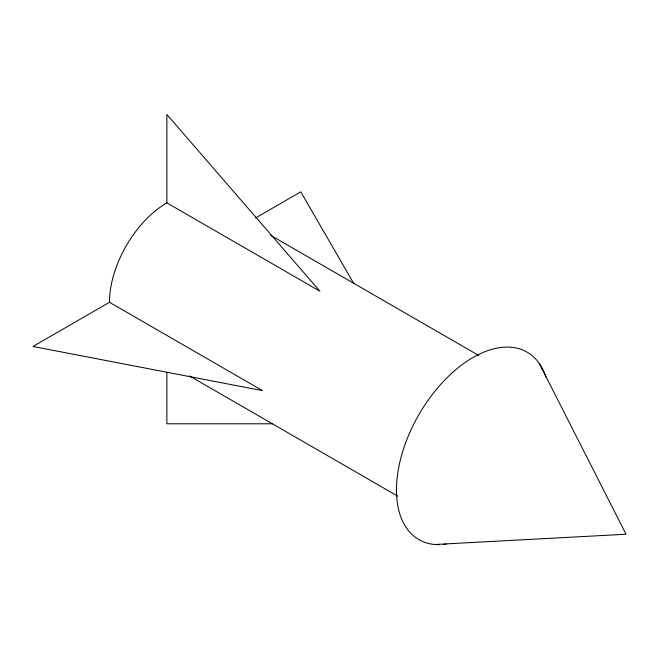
<?xml version="1.0" encoding="UTF-8"?>
<svg xmlns="http://www.w3.org/2000/svg" width="659" height="659" viewBox="0 0 659 659"><rect width="100%" height="100%" fill="white"/><g stroke="black" fill="none" stroke-linecap="round" stroke-linejoin="round"><path stroke-width="0.99" d="M109.476 302.283L32.95 346.469L262.537 390.647L109.476 302.283A81.172 46.863 -60 0 1 166.875 202.865L166.875 114.501L319.936 291.237L166.875 202.865M255.42 218.022L300.801 191.827L353.702 283.452M434.726 544.499L626.05 534.243L539.268 363.43M272.678 423.786L166.875 423.786L166.875 372.409M270.643 235.329L478.871 355.547M189.471 375.918L397.698 496.136M439.364 544.672A108.233 62.49 -60 0 1 423.144 407.608A108.233 62.49 -60 0 1 546.039 377.352M446.168 544.128A108.233 62.49 -60 0 1 443.219 544.474"/></g></svg>
